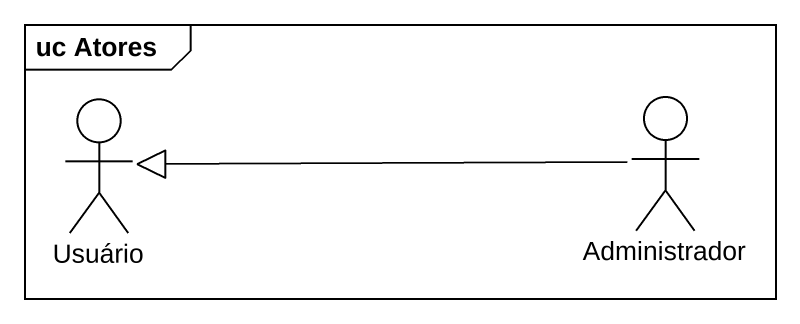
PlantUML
@startuml
mainframe uc Atores
actor Usuário
actor Administrador
Administrador -left-|> Usuário
@enduml
